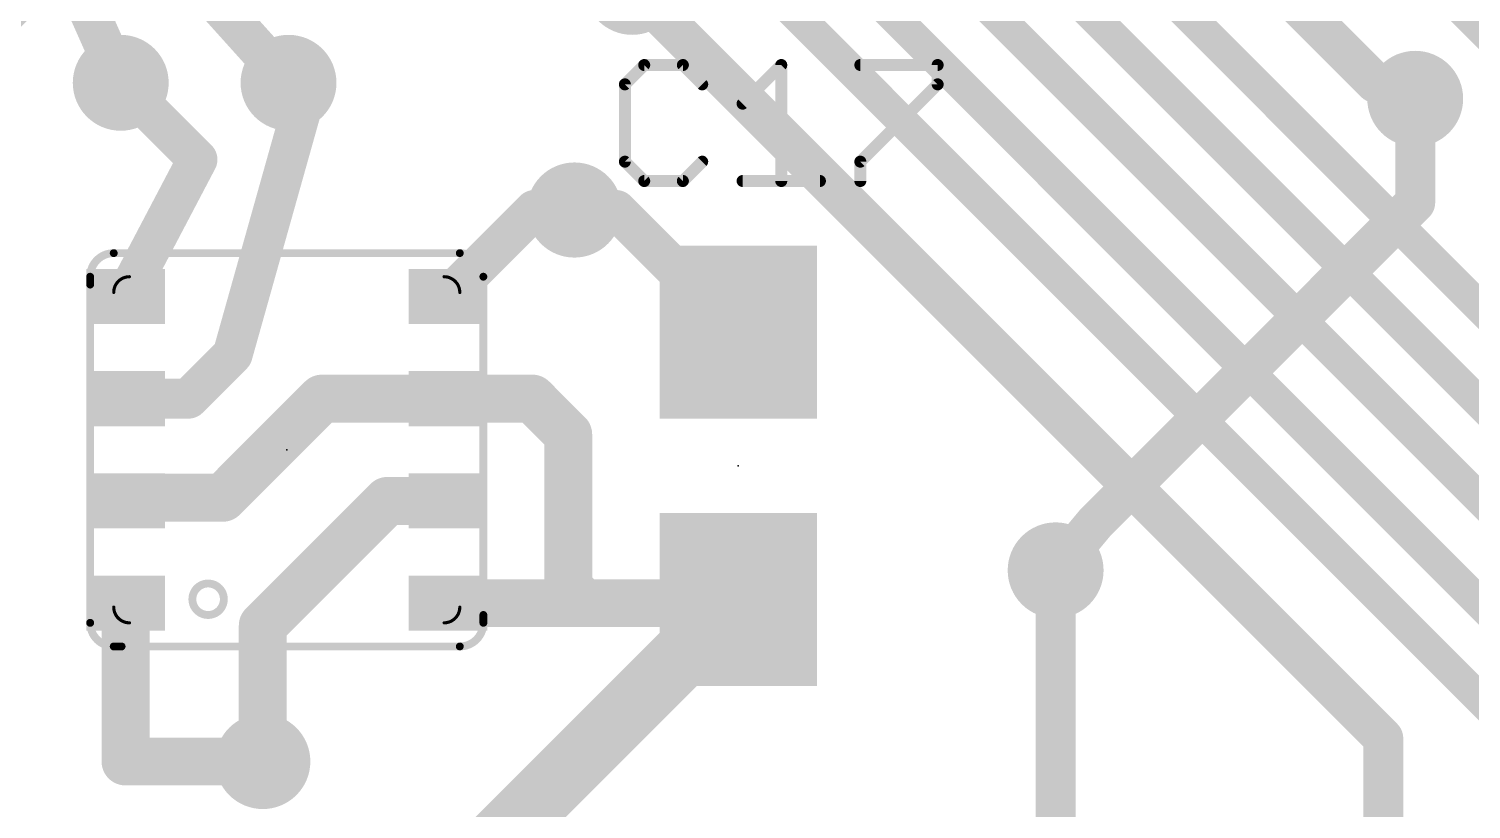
# Model space of a CAD drawing. Extents: x -1.6 to 81.6, y -2 to 51.3.
# Drawn here: x 46.46 to 55.63, y 8.79 to 13.75 of the extents above; entities that cross this region are included whole.
import ezdxf

# ---------------------------------------------------------------- set-up
doc = ezdxf.new("R2010")
doc.units = 0
for name, color, linetype in [('1', 22, 'CONTINUOUS'), ('16', 175, 'CONTINUOUS'), ('18', 82, 'CONTINUOUS'), ('21', 253, 'CONTINUOUS'), ('23', 7, 'CONTINUOUS'), ('25', 253, 'CONTINUOUS')]:
    doc.layers.add(name, color=color, linetype=linetype)

# ---------------------------------------------------------------- blocks, each defined once
blk = doc.blocks.new('RECT')
blk.add_solid([(-0.5, -0.5), (0.5, -0.5), (-0.5, 0.5), (0.5, 0.5)])
blk = doc.blocks.new('ROUNDV')
at = {"const_width": 0.5}
blk.add_lwpolyline([(0, -0.25, 1), (0, 0.25, 1), (0, -0.25)], format="xyb", dxfattribs=at)

msp = doc.modelspace()

# ---------------------------------------------------------------- linework, layer by layer
at = {"layer": '1'}
for points, const_width in [([(51.5112, 15.5448), (57.2516, 9.8044)], 0.2032), ([(50.6476, 15.1384), (57.912, 7.874)], 0.2032), ([(50.3428, 14.8336), (57.8104, 7.366)], 0.2032), ([(53.9496, 14.478), (55.0164, 13.4112)], 0.254), ([(57.7596, 8.6868), (52.1208, 14.3256)], 0.2032), ([(46.5836, 14.1224), (46.1772, 13.716)], 0.254), ([(53.4924, 14.1732), (55.9816, 11.684)], 0.2032), ([(50.292, 14.0208), (53.1368, 11.176)], 0.254), ([(55.5244, 13.9192), (57.2516, 12.192)], 0.2032), ([(47.0408, 13.4112), (47.5285, 12.9235)], 0.254), ([(48.1076, 13.4112), (48.2092, 13.3096)], 0.254), ([(55.0164, 13.4112), (55.2704, 13.3096)], 0.254), ([(48.2092, 13.3096), (47.752, 11.684)], 0.254), ([(47.5285, 12.9235), (47.0713, 12.0536)], 0.254), ([(49.1213, 12.0536), (49.6703, 12.6026)], 0.254), ([(49.6703, 12.6026), (49.9251, 12.6026)], 0.254), ([(50.1909, 12.6026), (49.9251, 12.6026)], 0.254), ([(50.9665, 11.827), (50.1909, 12.6026)], 0.254), ([(47.752, 11.684), (47.4716, 11.4036)], 0.254), ([(48.3197, 11.4036), (48.233, 11.3169)], 0.3048), ([(49.1213, 11.4036), (48.3197, 11.4036)], 0.3048), ([(49.1213, 11.4036), (49.658, 11.4036)], 0.3048), ([(49.658, 11.4036), (49.8856, 11.176)], 0.3048), ([(47.4716, 11.4036), (47.0713, 11.4036)], 0.254), ([(48.233, 11.3169), (47.6899, 10.7738)], 0.3048), ([(49.8856, 11.176), (49.8856, 10.2052)], 0.3048), ([(53.1368, 11.176), (55.0672, 9.2456)], 0.254), ([(47.0915, 10.7738), (47.0713, 10.7536)], 0.3048), ([(47.6899, 10.7738), (47.0915, 10.7738)], 0.3048), ([(48.7365, 10.7536), (47.9439, 9.961)], 0.3048), ([(49.1213, 10.7536), (48.7365, 10.7536)], 0.3048), ([(52.9844, 5.2324), (52.9844, 10.3124)], 0.254), ([(50.9665, 10.127), (48.7172, 7.8777)], 0.4064), ([(49.8856, 10.2052), (49.9872, 10.1036)], 0.3048), ([(47.0713, 10.1036), (47.0713, 9.0974)], 0.3048), ([(49.784, 10.1036), (49.1213, 10.1036)], 0.3048), ([(49.9872, 10.1036), (49.784, 10.1036)], 0.3048), ([(50.9431, 10.1036), (49.9872, 10.1036)], 0.3048), ([(50.9665, 10.127), (50.9431, 10.1036)], 0.254), ([(47.9439, 9.961), (47.9439, 9.0974)], 0.3048), ([(55.0672, 9.2456), (55.0672, 4.7752)], 0.254), ([(47.0713, 9.0974), (47.9439, 9.0974)], 0.3048)]:
    msp.add_lwpolyline(points, dxfattribs=dict(at, const_width=const_width))
for points, const_width in [([(47.0857, 13.4561, 1), (46.9959, 13.3663)], 0.127), ([(48.1525, 13.4561, 1), (48.0627, 13.3663)], 0.127), ([(55.04, 13.4702, 1), (54.9928, 13.3522)], 0.127), ([(54.9715, 13.3663, 1), (55.0613, 13.4561)], 0.127), ([(48.2703, 13.2924, 1), (48.1481, 13.3268)], 0.127), ([(48.1643, 13.2647, 1), (48.2541, 13.3545)], 0.127), ([(55.2468, 13.2506, 1), (55.294, 13.3686)], 0.127), ([(47.5847, 12.894, 1), (47.4723, 12.953)], 0.127), ([(47.4836, 12.8786, 1), (47.5734, 12.9684)], 0.127), ([(49.6703, 12.6661, 1), (49.6703, 12.5391)], 0.127), ([(49.7152, 12.5577, 1), (49.6254, 12.6475)], 0.127), ([(49.9251, 12.6661, 1), (49.9251, 12.5391)], 0.127), ([(49.9251, 12.5391, 1), (49.9251, 12.6661)], 0.127), ([(50.2358, 12.6475, 1), (50.146, 12.5577)], 0.127), ([(50.1909, 12.5391, 1), (50.1909, 12.6661)], 0.127), ([(47.0151, 12.0831, 1), (47.1275, 12.0241)], 0.127), ([(49.0764, 12.0985, 1), (49.1662, 12.0087)], 0.127), ([(50.9216, 11.7821, 1), (51.0114, 11.8719)], 0.127), ([(47.6909, 11.7012, 1), (47.8131, 11.6668)], 0.127), ([(47.7969, 11.6391, 1), (47.7071, 11.7289)], 0.127), ([(48.3197, 11.4798, 1), (48.3197, 11.3274)], 0.1524), ([(48.3736, 11.3497, 1), (48.2658, 11.4575)], 0.1524), ([(49.1213, 11.4798, 1), (49.1213, 11.3274)], 0.1524), ([(49.1213, 11.3274, 1), (49.1213, 11.4798)], 0.1524), ([(49.7119, 11.4575, 1), (49.6041, 11.3497)], 0.1524), ([(49.658, 11.3274, 1), (49.658, 11.4798)], 0.1524), ([(47.0713, 11.4671, 1), (47.0713, 11.3401)], 0.127), ([(47.4267, 11.4485, 1), (47.5165, 11.3587)], 0.127), ([(47.4716, 11.3401, 1), (47.4716, 11.4671)], 0.127), ([(48.2868, 11.263, 1), (48.1791, 11.3707)], 0.1524), ([(48.1791, 11.3707, 1), (48.2868, 11.263)], 0.1524), ([(49.9618, 11.176, 1), (49.8094, 11.176)], 0.1524), ([(49.8317, 11.1221, 1), (49.9395, 11.2299)], 0.1524), ([(53.1817, 11.2209, 1), (53.0919, 11.1311)], 0.127), ([(53.0919, 11.1311, 1), (53.1817, 11.2209)], 0.127), ([(47.0915, 10.85, 1), (47.0915, 10.6976)], 0.1524), ([(47.1454, 10.7199, 1), (47.0376, 10.8277)], 0.1524), ([(47.6899, 10.6976, 1), (47.6899, 10.85)], 0.1524), ([(47.0174, 10.8075, 1), (47.1252, 10.6997)], 0.1524), ([(47.636, 10.8277, 1), (47.7438, 10.7199)], 0.1524), ([(48.7365, 10.8298, 1), (48.7365, 10.6774)], 0.1524), ([(48.7904, 10.6997, 1), (48.6826, 10.8075)], 0.1524), ([(49.1213, 10.6774, 1), (49.1213, 10.8298)], 0.1524), ([(53.0479, 10.3124, 1), (52.9209, 10.3124)], 0.127), ([(49.9395, 10.2591, 1), (49.8317, 10.1513)], 0.1524), ([(49.8094, 10.2052, 1), (49.9618, 10.2052)], 0.1524), ([(51.0383, 10.0552, 1), (50.8947, 10.1988)], 0.2032), ([(47.1475, 10.1036, 1), (46.9951, 10.1036)], 0.1524), ([(49.1213, 10.1798, 1), (49.1213, 10.0274)], 0.1524), ([(49.784, 10.1798, 1), (49.784, 10.0274)], 0.1524), ([(49.784, 10.0274, 1), (49.784, 10.1798)], 0.1524), ([(49.9872, 10.1798, 1), (49.9872, 10.0274)], 0.1524), ([(49.9333, 10.0497, 1), (50.0411, 10.1575)], 0.1524), ([(49.9872, 10.0274, 1), (49.9872, 10.1798)], 0.1524), ([(50.8982, 10.1485, 1), (50.988, 10.0587)], 0.127), ([(51.0114, 10.0821, 1), (50.9216, 10.1719)], 0.127), ([(50.9431, 10.0274, 1), (50.9431, 10.1798)], 0.1524), ([(48.0201, 9.961, 1), (47.8677, 9.961)], 0.1524), ([(47.89, 10.0149, 1), (47.9978, 9.9071)], 0.1524), ([(55.1307, 9.2456, 1), (55.0037, 9.2456)], 0.127), ([(55.0223, 9.2007, 1), (55.1121, 9.2905)], 0.127), ([(47.0713, 9.1736, 1), (47.0713, 9.0212)], 0.1524), ([(46.9951, 9.0974, 1), (47.1475, 9.0974)], 0.1524), ([(47.8677, 9.0974, 1), (48.0201, 9.0974)], 0.1524), ([(47.9439, 9.0212, 1), (47.9439, 9.1736)], 0.1524)]:
    msp.add_lwpolyline(points, format="xyb", dxfattribs=dict(at, const_width=const_width))
at = {"layer": '16', "const_width": 0.254}
for points in [[(46.6344, 14.3256), (47.0408, 13.4112)], [(47.6504, 13.9192), (48.1076, 13.4112)], [(55.2704, 13.3096), (55.2704, 13.208)], [(55.2704, 13.208), (55.2704, 12.6492)], [(55.2704, 12.6492), (53.2384, 10.6172)], [(53.2384, 10.6172), (52.9844, 10.3124)]]:
    msp.add_lwpolyline(points, dxfattribs=at)
at = {"layer": '16', "const_width": 0.127}
for points in [[(46.9828, 13.3854, 1), (47.0988, 13.437)], [(48.0604, 13.3687, 1), (48.1548, 13.4537)], [(55.3339, 13.3096, 1), (55.2069, 13.3096)], [(55.3339, 13.208, 1), (55.2069, 13.208)], [(55.2069, 13.208, 1), (55.3339, 13.208)], [(55.3153, 12.6043, 1), (55.2255, 12.6941)], [(55.2069, 12.6492, 1), (55.3339, 12.6492)], [(53.2872, 10.5765, 1), (53.1896, 10.6579)], [(53.1935, 10.6621, 1), (53.2833, 10.5723)], [(52.9356, 10.3531, 1), (53.0332, 10.2717)]]:
    msp.add_lwpolyline(points, format="xyb", dxfattribs=at)
at = {"layer": '21'}
for points, const_width in [([(46.9963, 12.3286, 0.4142), (46.8463, 12.1786)], 0.05), ([(46.9963, 12.3411, 1), (46.9963, 12.3161)], 0.025), ([(46.9963, 12.3161, 1), (46.9963, 12.3411)], 0.025), ([(49.3463, 12.1786, 0.4142), (49.1963, 12.3286)], 0.05), ([(49.1963, 12.3411, 1), (49.1963, 12.3161)], 0.025), ([(49.1963, 12.3161, 1), (49.1963, 12.3411)], 0.025), ([(46.8588, 12.1786, 1), (46.8338, 12.1786)], 0.025), ([(49.3588, 12.1786, 1), (49.3338, 12.1786)], 0.025), ([(46.8338, 12.1786, 1), (46.8588, 12.1786)], 0.025), ([(46.8588, 12.1286, 1), (46.8338, 12.1286)], 0.025), ([(46.8338, 12.1286, 1), (46.8588, 12.1286)], 0.025), ([(47.0963, 12.1786, 0.4142), (46.9963, 12.0786)], 0.02), ([(47.0963, 12.1736, 1), (47.0963, 12.1836)], 0.01), ([(49.1963, 12.0786, 0.4142), (49.0963, 12.1786)], 0.02), ([(49.0963, 12.1836, 1), (49.0963, 12.1736)], 0.01), ([(49.3338, 12.1786, 1), (49.3588, 12.1786)], 0.025), ([(46.9913, 12.0786, 1), (47.0013, 12.0786)], 0.01), ([(49.1913, 12.0786, 1), (49.2013, 12.0786)], 0.01), ([(47.5963, 10.0286, 1), (47.5963, 10.2286, 1), (47.5963, 10.0286)], 0.05), ([(46.9963, 10.0786, 0.4142), (47.0963, 9.9786)], 0.02), ([(47.0013, 10.0786, 1), (46.9913, 10.0786)], 0.01), ([(49.0963, 9.9786, 0.4142), (49.1963, 10.0786)], 0.02), ([(49.2013, 10.0786, 1), (49.1913, 10.0786)], 0.01), ([(46.8463, 9.9786, 0.4142), (46.9963, 9.8286)], 0.05), ([(46.8588, 9.9786, 1), (46.8338, 9.9786)], 0.025), ([(49.1963, 9.8286, 0.4142), (49.3463, 9.9786)], 0.05), ([(49.3588, 10.0286, 1), (49.3338, 10.0286)], 0.025), ([(49.3338, 10.0286, 1), (49.3588, 10.0286)], 0.025), ([(49.3588, 9.9786, 1), (49.3338, 9.9786)], 0.025), ([(46.8338, 9.9786, 1), (46.8588, 9.9786)], 0.025), ([(47.0963, 9.9736, 1), (47.0963, 9.9836)], 0.01), ([(49.0963, 9.9836, 1), (49.0963, 9.9736)], 0.01), ([(49.3338, 9.9786, 1), (49.3588, 9.9786)], 0.025), ([(46.9963, 9.8411, 1), (46.9963, 9.8161)], 0.025), ([(46.9963, 9.8161, 1), (46.9963, 9.8411)], 0.025), ([(47.0463, 9.8411, 1), (47.0463, 9.8161)], 0.025), ([(47.0463, 9.8161, 1), (47.0463, 9.8411)], 0.025), ([(49.1963, 9.8411, 1), (49.1963, 9.8161)], 0.025), ([(49.1963, 9.8161, 1), (49.1963, 9.8411)], 0.025)]:
    msp.add_lwpolyline(points, format="xyb", dxfattribs=dict(at, const_width=const_width))
at = {"layer": '21', "const_width": 0.05}
for points in [[(46.9963, 12.3286), (49.1963, 12.3286)], [(46.8463, 12.1286), (46.8463, 12.1786)], [(49.3463, 12.1786), (49.3463, 10.0286)], [(46.8463, 9.9786), (46.8463, 12.1286)], [(49.3463, 10.0286), (49.3463, 9.9786)], [(47.0463, 9.8286), (46.9963, 9.8286)], [(49.1963, 9.8286), (47.0463, 9.8286)]]:
    msp.add_lwpolyline(points, dxfattribs=at)
at = {"layer": '23'}
for p in [(48.0963, 11.0786), (50.9665, 10.977)]:
    msp.add_point(p, dxfattribs=at)
at = {"layer": '25', "const_width": 0.0762}
for points in [[(50.3688, 13.5242), (50.2459, 13.4014)], [(50.6145, 13.5242), (50.3688, 13.5242)], [(50.7374, 13.4014), (50.6145, 13.5242)], [(50.9943, 13.2785), (51.2401, 13.5242)], [(51.2401, 13.5242), (51.2401, 12.787)], [(51.7427, 13.5242), (52.2342, 13.5242)], [(52.2342, 13.5242), (52.2342, 13.4014)], [(50.2459, 13.4014), (50.2459, 12.9099)], [(52.2342, 13.4014), (51.7427, 12.9099)], [(50.2459, 12.9099), (50.3688, 12.787)], [(50.6145, 12.787), (50.7374, 12.9099)], [(51.7427, 12.9099), (51.7427, 12.787)], [(50.3688, 12.787), (50.6145, 12.787)], [(50.9943, 12.787), (51.4858, 12.787)]]:
    msp.add_lwpolyline(points, dxfattribs=at)
at = {"layer": '25', "const_width": 0.0381}
for points in [[(50.3688, 13.5433, 1), (50.3688, 13.5052)], [(50.3822, 13.5108, 1), (50.3553, 13.5377)], [(50.628, 13.5377, 1), (50.601, 13.5108)], [(50.6145, 13.5052, 1), (50.6145, 13.5433)], [(51.2591, 13.5242, 1), (51.221, 13.5242)], [(51.2535, 13.5108, 1), (51.2266, 13.5377)], [(51.7427, 13.5433, 1), (51.7427, 13.5052)], [(52.2533, 13.5242, 1), (52.2152, 13.5242)], [(52.2342, 13.5052, 1), (52.2342, 13.5433)], [(50.2649, 13.4014, 1), (50.2268, 13.4014)], [(50.2324, 13.4148, 1), (50.2594, 13.3879)], [(50.7239, 13.3879, 1), (50.7509, 13.4148)], [(52.2152, 13.4014, 1), (52.2533, 13.4014)], [(52.2477, 13.3879, 1), (52.2207, 13.4148)], [(50.9808, 13.292, 1), (51.0078, 13.265)], [(50.2268, 12.9099, 1), (50.2649, 12.9099)], [(50.2594, 12.9233, 1), (50.2324, 12.8964)], [(50.7509, 12.8964, 1), (50.7239, 12.9233)], [(51.7618, 12.9099, 1), (51.7237, 12.9099)], [(51.7293, 12.9233, 1), (51.7562, 12.8964)], [(50.3688, 12.8061, 1), (50.3688, 12.768)], [(50.3553, 12.7735, 1), (50.3822, 12.8005)], [(50.601, 12.8005, 1), (50.628, 12.7735)], [(50.6145, 12.768, 1), (50.6145, 12.8061)], [(50.9943, 12.8061, 1), (50.9943, 12.768)], [(51.221, 12.787, 1), (51.2591, 12.787)], [(51.4858, 12.768, 1), (51.4858, 12.8061)], [(51.7237, 12.787, 1), (51.7618, 12.787)]]:
    msp.add_lwpolyline(points, format="xyb", dxfattribs=at)

# ---------------------------------------------------------------- block references
at = {"layer": '1', "xscale": 1.1, "rotation": 90}
for p in [(50.9665, 11.827), (50.9665, 10.127)]:
    msp.add_blockref('RECT', p, dxfattribs=at)
at = {"layer": '1', "xscale": 0.35, "yscale": 0.5}
for p, rotation in [((47.0713, 12.0536), 90), ((49.1213, 12.0536), 270), ((47.0713, 11.4036), 90), ((49.1213, 11.4036), 270), ((47.0713, 10.7536), 90), ((49.1213, 10.7536), 270), ((47.0713, 10.1036), 90), ((49.1213, 10.1036), 270)]:
    msp.add_blockref('RECT', p, dxfattribs=dict(at, rotation=rotation))
at = {"layer": '18'}
for p, xscale, yscale in [((50.292, 14.0208), 0.6096, 0.6096), ((50.292, 14.0208), 0.6096, 0.6096), ((47.0408, 13.4112), 0.6096, 0.6096), ((47.0408, 13.4112), 0.6096, 0.6096), ((48.1076, 13.4112), 0.6096, 0.6096), ((48.1076, 13.4112), 0.6096, 0.6096), ((55.2704, 13.3096), 0.6096, 0.6096), ((55.2704, 13.3096), 0.6096, 0.6096), ((49.9251, 12.6026), 0.6048, 0.6048), ((49.9251, 12.6026), 0.6048, 0.6048), ((52.9844, 10.3124), 0.6096, 0.6096), ((52.9844, 10.3124), 0.6096, 0.6096), ((47.9439, 9.0974), 0.6048, 0.6048), ((47.9439, 9.0974), 0.6048, 0.6048)]:
    msp.add_blockref('ROUNDV', p, dxfattribs=dict(at, xscale=xscale, yscale=yscale))

doc.saveas('drawing.dxf')
